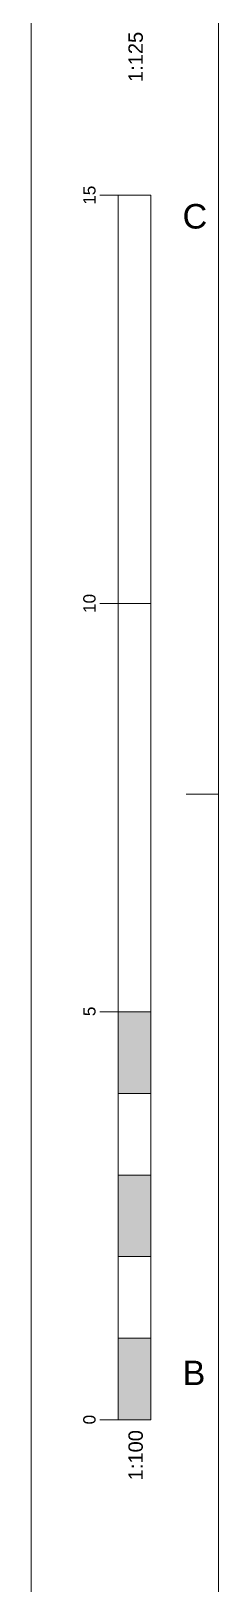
# Model space of a CAD drawing. Header units: millimetres. Extents: x 701 to 3045, y -109 to 653.
# Drawn here: x 700.8 to 723.9, y 199.2 to 389.9 of the extents above; entities that cross this region are included whole.
import ezdxf

# ---------------------------------------------------------------- set-up
doc = ezdxf.new("R2010")
doc.units = ezdxf.units.MM
doc.linetypes.add('XKITLINE00', pattern=[0])
doc.layers.add('Hoja del dibujo', color=5, linetype='Continuous', lineweight=0)
doc.layers.add('Otro tipo de objeto', color=4, linetype='Continuous', lineweight=0)
doc.styles.add('ROMAND_BOLD', font='arial.ttf')

msp = doc.modelspace()

# ---------------------------------------------------------------- hatches: boundary and pattern name
at = {"layer": 'Otro tipo de objeto'}
for points in [[(711.49, 259.46), (711.49, 269.49), (715.51, 269.49), (715.51, 259.46)], [(711.49, 239.42), (711.49, 249.44), (715.51, 249.44), (715.51, 239.42)], [(711.49, 219.37), (711.49, 229.39), (715.51, 229.39), (715.51, 219.37)]]:
    msp.add_hatch(color=256, dxfattribs=at).paths.add_polyline_path(points, flags=17)

# ---------------------------------------------------------------- linework, layer by layer
at = {"layer": 'Hoja del dibujo', "color": 5, "linetype": 'XKITLINE00', "lineweight": 0}
msp.add_line((700.78, 588.55), (700.78, -6.86), dxfattribs=at)
at = {"layer": 'Otro tipo de objeto', "linetype": 'XKITLINE00', "lineweight": 0}
for p, q in [((723.83, 9.18), (723.83, 582.54)), ((715.51, 369.73), (709.23, 369.73)), ((711.49, 369.73), (711.49, 219.37)), ((715.51, 369.73), (715.51, 219.37)), ((715.51, 319.61), (709.23, 319.61)), ((723.87, 296.19), (719.82, 296.19)), ((715.51, 269.49), (709.23, 269.49)), ((715.51, 269.49), (711.49, 269.49)), ((715.51, 269.49), (711.49, 269.49)), ((715.51, 259.46), (711.49, 259.46)), ((715.51, 249.44), (711.49, 249.44)), ((715.51, 249.44), (711.49, 249.44)), ((715.51, 239.42), (711.49, 239.42)), ((715.51, 229.39), (711.49, 229.39)), ((715.51, 219.37), (709.23, 219.37))]:
    msp.add_line(p, q, dxfattribs=at)

# ---------------------------------------------------------------- texts
at = {"layer": 'Otro tipo de objeto', "style": 'ROMAND_BOLD'}
for s, height, p in [('1:125', 1.766, (714.51, 383.62)), ('15', 1.505, (708.7, 368.56)), ('10', 1.505, (708.7, 318.44)), ('5', 1.51, (708.7, 268.94)), ('0', 1.51, (708.7, 218.82)), ('1:100', 1.766, (714.51, 211.95))]:
    msp.add_text(s, height=height, rotation=90, dxfattribs=at).set_placement(p)
for s, p in [('C', (719.39, 365.64)), ('B', (719.39, 223.64))]:
    msp.add_text(s, height=3.01, dxfattribs=at).set_placement(p)

doc.saveas('drawing.dxf')
